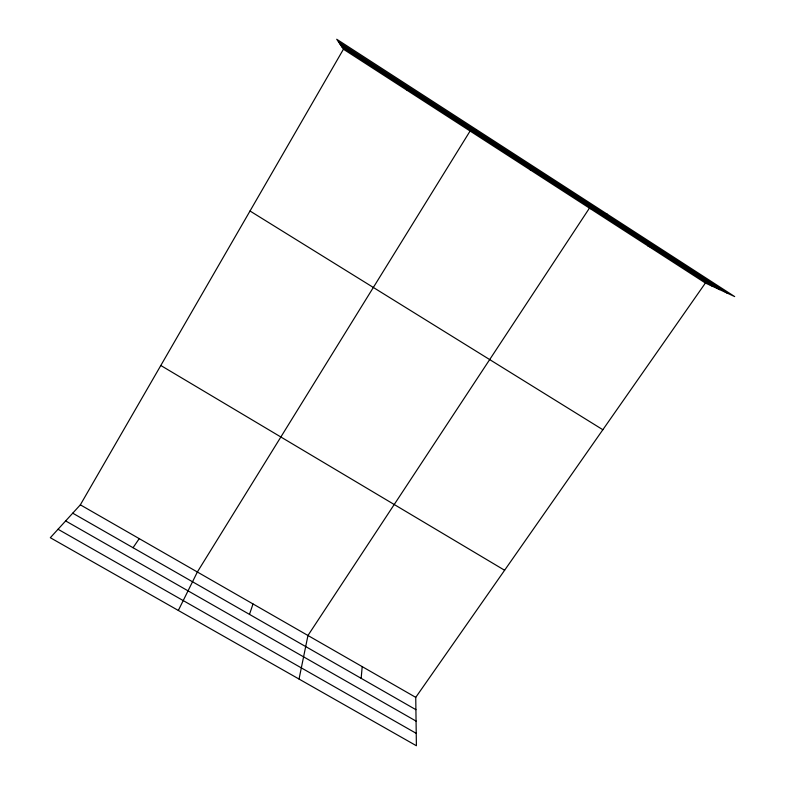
<?xml version="1.0" encoding="UTF-8"?>
<svg xmlns="http://www.w3.org/2000/svg" width="785" height="785" viewBox="0 0 785 785"><rect width="100%" height="100%" fill="white"/><g stroke="black" fill="none" stroke-linecap="round" stroke-linejoin="round"><path stroke-width="1.18" d="M361.159 678.328L362.199 666.632M299.036 679.054L307.955 635.497L589.437 208.123L607.57 214.383M249.483 614.38L253.015 603.959M178.332 610.455L197.359 572L470.087 131.036L476.367 129.554M705.401 283.032L415.746 697.365L416.393 745.75L50.319 537.715L80.345 504.834L343.438 49.219L336.716 39.25L734.682 296.583L705.401 283.032L343.438 49.219M133.038 547.714L139.249 538.647M530.199 169.854L533.3 170.473M647.831 245.852L653.836 248.364M58.041 529.257L416.227 733.347M72.72 513.174L415.913 709.679M65.646 520.926L416.06 721.091M80.345 504.834L415.746 697.365M160.807 365.486L504.608 570.253M250.013 211.008L602.851 429.729M338.463 41.831L727.116 293.08M340.17 44.362L719.688 289.645M341.75 46.707L712.8 286.456M407.219 89.009L407.238 90.432"/></g></svg>
